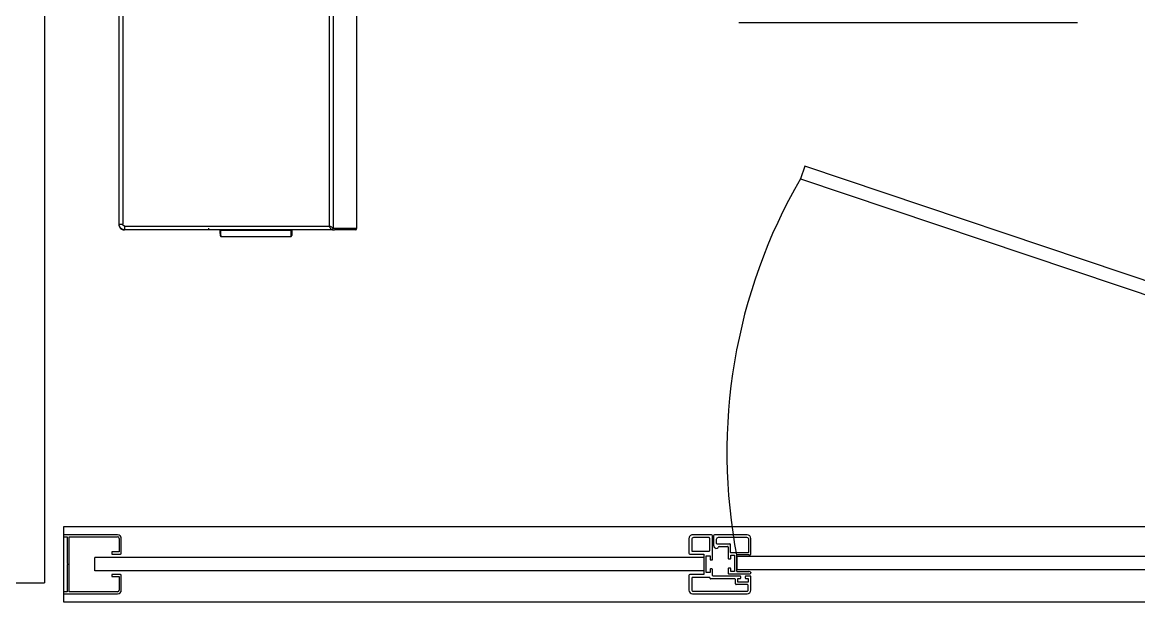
# Model space of a CAD drawing. Header units: millimetres. Extents: x -33000 to 294000, y 0 to 42408.
# Drawn here: x 57304 to 57902, y 14745 to 15055 of the extents above; entities that cross this region are included whole.
import ezdxf

# ---------------------------------------------------------------- set-up
doc = ezdxf.new("R2010")
doc.units = ezdxf.units.MM
doc.header["$LTSCALE"] = 50
doc.layers.add('arch', color=8, linetype='Continuous')

msp = doc.modelspace()

# ---------------------------------------------------------------- linework, layer by layer
at = {"layer": 'arch'}
for p, q in [((57316.21, 15654.6), (57316.21, 14754.6)), ((57483.35, 14944.4), (57483.35, 15115.61)), ((57687.84, 15054.63), (57869.13, 15054.63)), ((57723.2, 14977.63), (57720.76, 14970.92)), ((58344.8, 14768.54), (57723.2, 14977.63)), ((57720.76, 14970.92), (58342.36, 14761.83)), ((57386.57, 14943.6), (57386.39, 14943.6)), ((57447.91, 14943.29), (57410.43, 14943.29)), ((57410.53, 14940.1), (57448.16, 14940.1)), ((57470.35, 14943.6), (57469.84, 14943.6)), ((57470.35, 14944.4), (57483.35, 14944.4)), ((57470.35, 14943.6), (57470.35, 14943.95)), ((57470.35, 14943.6), (57471.41, 14943.6)), ((57482.55, 14943.6), (57471.41, 14943.6)), ((57355.24, 14780.4), (57326.24, 14780.4)), ((57326.24, 14780.4), (57326.24, 14779.3)), ((57326.24, 14779.3), (57328.24, 14779.3)), ((57328.24, 14779.3), (57328.24, 14765.1)), ((57329.34, 14749.91), (57329.34, 14779.3)), ((57329.34, 14779.3), (57355.24, 14779.3)), ((57356.14, 14778.4), (57356.14, 14771.2)), ((57357.24, 14770.6), (57357.24, 14778.4)), ((57661.08, 14778.41), (57661.08, 14770.6)), ((57662.58, 14777.91), (57662.58, 14771.9)), ((57673.2, 14780.41), (57663.08, 14780.41)), ((57671.7, 14778.91), (57663.58, 14778.91)), ((57672.2, 14771.9), (57672.2, 14778.41)), ((57673.7, 14767.29), (57673.7, 14779.91)), ((57674.2, 14779.91), (57674.2, 14774.77)), ((57692.24, 14780.41), (57674.7, 14780.41)), ((57675.7, 14777.91), (57675.7, 14775.91)), ((57692.14, 14778.91), (57676.7, 14778.91)), ((57693.14, 14771.17), (57693.14, 14777.91)), ((57694.24, 14770.22), (57694.24, 14778.41)), ((57676, 14775.61), (57682.91, 14775.61)), ((57677.34, 14774.15), (57681.81, 14774.15)), ((57682.11, 14773.85), (57682.11, 14767.74)), ((57683.21, 14775.31), (57683.21, 14771.18)), ((57669.08, 14768.17), (57343, 14768.17)), ((57343, 14761.04), (57343, 14768.17)), ((57356.14, 14771.2), (57352.24, 14771.2)), ((57352.24, 14771.2), (57352.24, 14770.1)), ((57352.24, 14770.1), (57356.74, 14770.1)), ((57661.58, 14770.1), (57669.08, 14770.1)), ((57662.88, 14771.6), (57671.9, 14771.6)), ((57669.08, 14770.1), (57669.08, 14759.1)), ((57669.08, 14768.17), (57669.08, 14761.04)), ((57670.38, 14760.28), (57670.38, 14769.16)), ((57670.38, 14769.16), (57672.39, 14769.16)), ((57672.39, 14769.16), (57672.39, 14767.29)), ((57672.69, 14766.99), (57673.4, 14766.99)), ((57682.41, 14767.44), (57683.15, 14767.44)), ((57683.45, 14767.74), (57683.45, 14769.57)), ((57683.45, 14769.57), (57685.44, 14769.57)), ((57683.51, 14770.88), (57692.85, 14770.88)), ((57685.44, 14769.57), (57685.44, 14760.8)), ((57686.74, 14760.79), (57686.74, 14769.58)), ((57693.21, 14769.58), (57686.74, 14769.58)), ((58343.58, 14768.75), (57686.74, 14768.75)), ((57686.74, 14768.75), (57686.74, 14761.61)), ((57693.21, 14769.58), (57693.86, 14769.73)), ((57328.24, 14765.1), (57328.74, 14764.6)), ((57328.74, 14764.6), (57328.24, 14764.1)), ((57328.24, 14764.1), (57328.24, 14749.91)), ((57669.08, 14761.04), (57343, 14761.04)), ((57672.38, 14760.28), (57670.38, 14760.28)), ((57672.38, 14761.85), (57672.38, 14760.28)), ((57673.42, 14762.15), (57672.68, 14762.15)), ((57673.72, 14758.57), (57673.72, 14761.85)), ((57682.1, 14762.29), (57682.1, 14762.29)), ((57682.1, 14762.29), (57682.1, 14759.79)), ((57683.14, 14762.59), (57682.42, 14762.59)), ((57683.44, 14760.8), (57683.44, 14762.29)), ((57685.44, 14760.8), (57683.44, 14760.8)), ((58343.58, 14761.61), (57686.74, 14761.61)), ((57686.74, 14760.79), (57693.21, 14760.79)), ((57693.87, 14760.63), (57693.21, 14760.79)), ((57694.24, 14760.18), (57694.24, 14759.99)), ((56666.24, 14754.6), (57316.21, 14754.6)), ((57352.24, 14759.11), (57352.24, 14758.01)), ((57356.74, 14759.11), (57352.24, 14759.11)), ((57352.24, 14758.01), (57356.14, 14758.01)), ((57356.14, 14758.01), (57356.14, 14750.81)), ((57357.24, 14750.81), (57357.24, 14758.61)), ((57661.08, 14758.6), (57661.08, 14750.81)), ((57669.08, 14759.1), (57661.58, 14759.1)), ((57662.58, 14757.1), (57662.58, 14750.81)), ((57672.08, 14757.6), (57663.08, 14757.6)), ((57672.38, 14757.07), (57672.38, 14757.3)), ((57685.74, 14756.77), (57672.68, 14756.77)), ((57688.54, 14758.27), (57674.02, 14758.27)), ((57682.4, 14759.49), (57693.74, 14759.49)), ((57686.04, 14754.07), (57686.04, 14756.47)), ((57687.34, 14755.07), (57687.34, 14756.97)), ((57687.34, 14756.97), (57688.54, 14756.97)), ((57692.74, 14755.07), (57687.34, 14755.07)), ((57688.84, 14757.27), (57688.84, 14757.97)), ((57691.24, 14757.97), (57691.24, 14757.27)), ((57693.94, 14758.27), (57691.54, 14758.27)), ((57691.54, 14756.97), (57692.74, 14756.97)), ((57692.74, 14756.97), (57692.74, 14755.07)), ((57694.24, 14750.81), (57694.24, 14757.97)), ((57328.24, 14749.91), (57326.24, 14749.91)), ((57326.24, 14749.91), (57326.24, 14748.81)), ((57326.24, 14748.81), (57355.24, 14748.81)), ((57355.24, 14749.91), (57329.34, 14749.91)), ((57663.08, 14750.31), (57692.44, 14750.31)), ((57663.08, 14748.81), (57692.24, 14748.81)), ((57692.44, 14753.77), (57686.34, 14753.77)), ((57692.74, 14750.61), (57692.74, 14753.47))]:
    msp.add_line(p, q, dxfattribs=at)
at = {"layer": 'arch', "ltscale": 5}
for p, q in [((58376.24, 14784.6), (57326.24, 14784.6)), ((57326.24, 14784.6), (57326.24, 14744.6)), ((57326.24, 14744.6), (58376.24, 14744.6))]:
    msp.add_line(p, q, dxfattribs=at)
at = {"layer": 'arch'}
for centre, radius, start, end in [((57973.8, 14824.39), 292.4, 149.92546, 190.97027), ((57482.55, 14944.4), 0.8, 270, 0), ((57355.24, 14778.4), 2, 0, 90), ((57355.24, 14778.4), 0.9, 0, 90), ((57663.08, 14778.41), 2, 90, 180.00002), ((57663.58, 14777.91), 1, 90.00001, 179.99996), ((57671.7, 14778.41), 0.5, 0, 90.00001), ((57673.2, 14779.91), 0.5, 0, 90), ((57674.7, 14779.91), 0.5, 90, 180), ((57676.7, 14777.91), 1, 90, 180), ((57692.14, 14777.91), 1, 0, 90), ((57692.24, 14778.41), 2, 0, 90), ((57662.88, 14771.9), 0.3, 179.99997, 269.99999), ((57671.9, 14771.9), 0.3, 269.99999, 0), ((57676.12, 14774.99), 1.93, 186.68408, 253.27791), ((57675.85, 14774.05), 0.951, 252.61128, 326.93591), ((57676, 14775.91), 0.3, 180, 270), ((57678.07, 14772.64), 1.68, 115.6528, 147.8822), ((57681.81, 14773.85), 0.3, 359.9918, 89.9942), ((57682.91, 14775.31), 0.3, 359.99857, 90), ((57356.74, 14770.6), 0.5, 270, 0), ((57661.58, 14770.6), 0.5, 180.00002, 270), ((57672.69, 14767.29), 0.3, 180, 270.02105), ((57673.4, 14767.29), 0.3, 270.02105, 0), ((57682.41, 14767.74), 0.3, 180.14143, 270.14143), ((57683.15, 14767.74), 0.3, 269.85857, 359.85857), ((57683.51, 14771.18), 0.3, 179.99857, 270), ((57692.84, 14771.17), 0.3, 271.72183, 0), ((57693.74, 14770.22), 0.5, 283.73593, 0), ((57672.68, 14761.85), 0.3, 89.92256, 180), ((57673.42, 14761.85), 0.3, 0, 89.92256), ((57682.41, 14762.29), 0.306, 88.22299, 178.82976), ((57683.14, 14762.29), 0.3, 359.8586, 90.05264), ((57693.74, 14759.99), 0.5, 269.99991, 359.99994), ((57693.74, 14760.15), 0.5, 3.77696, 75.43628), ((57356.74, 14758.61), 0.5, 0, 90), ((57661.58, 14758.6), 0.5, 90, 180), ((57663.08, 14757.1), 0.5, 90.00018, 180), ((57672.08, 14757.3), 0.3, 359.99736, 90.00018), ((57672.68, 14757.07), 0.3, 179.99736, 270), ((57674.02, 14758.57), 0.3, 180, 270), ((57682.4, 14759.79), 0.3, 179.96353, 269.99991), ((57685.74, 14756.47), 0.3, 0, 90), ((57686.34, 14754.07), 0.3, 180, 270), ((57688.54, 14757.97), 0.3, 0, 90), ((57688.54, 14757.27), 0.3, 270, 0), ((57691.54, 14757.97), 0.3, 90, 180), ((57691.54, 14757.27), 0.3, 180, 270), ((57693.94, 14757.97), 0.3, 0, 90), ((57355.24, 14750.81), 0.9, 270, 0), ((57355.24, 14750.81), 2, 270, 0), ((57663.08, 14750.81), 2, 180, 270), ((57663.08, 14750.81), 0.5, 180, 270), ((57692.24, 14750.81), 2, 270, 0), ((57692.44, 14753.47), 0.3, 0, 90), ((57692.44, 14750.61), 0.3, 270, 0)]:
    msp.add_arc(centre, radius, start, end, dxfattribs=at)
for centre, major_axis, ratio, start_param, end_param in [((57410.44, 14943.66, 0), (0, 0.5), 0.021008, 1.688117, 2.426937), ((57447.91, 14943.66, 0), (0, -0.5), 0.021008, 4.829725, 5.568523), ((57448.83, 14953.08, 0), (-0.33, -12.49), 0.021001, 5.568856, 6.998613)]:
    msp.add_ellipse(centre, major_axis=major_axis, ratio=ratio, start_param=start_param, end_param=end_param, dxfattribs=at)
for points in [[(57356.1, 14946.6, 0), (57356.1, 15189.95, 0)], [(57358.1, 15189.95, 0), (57358.1, 14946.6, 0)], [(57468.6, 14945.6, 0), (57468.6, 15185.11, 0)], [(57470.6, 15185.11, 0), (57470.6, 14944.6, 0)], [(57359.1, 14945.6, 0), (57386.65, 14945.6, 0)], [(57386.65, 14945.6, 0), (57404.15, 14945.6, 0)], [(57404.15, 14945.6, 0), (57468.6, 14945.6, 0)], [(57386.15, 14943.6, 0), (57359.1, 14943.6, 0)], [(57469.6, 14943.6, 0), (57386.15, 14943.6, 0)]]:
    msp.add_open_spline(points, degree=1, dxfattribs=at)
for points, knots in [([(57355.88, 14946.6, 0), (57355.88, 14946.6, 0), (57355.88, 14946.58, 0), (57355.88, 14946.55, 0), (57355.88, 14946.53, 0), (57355.88, 14946.5, 0), (57355.88, 14946.47, 0), (57355.88, 14946.45, 0), (57355.88, 14946.42, 0), (57355.89, 14946.39, 0), (57355.89, 14946.37, 0), (57355.89, 14946.34, 0), (57355.89, 14946.32, 0), (57355.9, 14946.29, 0), (57355.9, 14946.26, 0), (57355.9, 14946.24, 0), (57355.91, 14946.21, 0), (57355.91, 14946.18, 0), (57355.91, 14946.16, 0), (57355.92, 14946.13, 0), (57355.92, 14946.1, 0), (57355.93, 14946.08, 0), (57355.93, 14946.05, 0), (57355.94, 14946.02, 0), (57355.94, 14946, 0), (57355.95, 14945.97, 0), (57355.95, 14945.94, 0), (57355.96, 14945.92, 0), (57355.96, 14945.89, 0), (57355.97, 14945.87, 0), (57355.98, 14945.84, 0), (57355.99, 14945.81, 0), (57355.99, 14945.79, 0), (57356, 14945.76, 0), (57356.01, 14945.73, 0), (57356.02, 14945.71, 0), (57356.02, 14945.68, 0), (57356.03, 14945.66, 0), (57356.04, 14945.63, 0), (57356.05, 14945.6, 0), (57356.06, 14945.58, 0), (57356.07, 14945.55, 0), (57356.08, 14945.53, 0), (57356.09, 14945.5, 0), (57356.1, 14945.47, 0), (57356.11, 14945.45, 0), (57356.12, 14945.42, 0), (57356.13, 14945.4, 0), (57356.14, 14945.37, 0), (57356.16, 14945.35, 0), (57356.17, 14945.32, 0), (57356.18, 14945.3, 0), (57356.19, 14945.27, 0), (57356.2, 14945.25, 0), (57356.22, 14945.22, 0), (57356.23, 14945.2, 0), (57356.24, 14945.17, 0), (57356.26, 14945.15, 0), (57356.27, 14945.12, 0), (57356.29, 14945.1, 0), (57356.3, 14945.07, 0), (57356.31, 14945.05, 0), (57356.33, 14945.02, 0), (57356.34, 14945, 0), (57356.36, 14944.98, 0), (57356.37, 14944.95, 0), (57356.39, 14944.93, 0), (57356.41, 14944.91, 0), (57356.42, 14944.88, 0), (57356.44, 14944.86, 0), (57356.46, 14944.84, 0), (57356.47, 14944.81, 0), (57356.49, 14944.79, 0), (57356.51, 14944.77, 0), (57356.53, 14944.74, 0), (57356.54, 14944.72, 0), (57356.56, 14944.7, 0), (57356.58, 14944.68, 0), (57356.6, 14944.65, 0), (57356.62, 14944.63, 0), (57356.64, 14944.61, 0), (57356.66, 14944.59, 0), (57356.68, 14944.57, 0), (57356.7, 14944.55, 0), (57356.72, 14944.53, 0), (57356.74, 14944.5, 0), (57356.76, 14944.48, 0), (57356.78, 14944.46, 0), (57356.8, 14944.44, 0), (57356.82, 14944.42, 0), (57356.84, 14944.4, 0), (57356.86, 14944.38, 0), (57356.88, 14944.36, 0), (57356.91, 14944.34, 0), (57356.93, 14944.32, 0), (57356.96, 14944.3, 0), (57356.98, 14944.28, 0), (57357.01, 14944.26, 0), (57357.03, 14944.24, 0), (57357.06, 14944.22, 0), (57357.08, 14944.2, 0), (57357.11, 14944.18, 0), (57357.14, 14944.16, 0), (57357.17, 14944.14, 0), (57357.2, 14944.12, 0), (57357.23, 14944.1, 0), (57357.26, 14944.08, 0), (57357.29, 14944.06, 0), (57357.32, 14944.04, 0), (57357.35, 14944.02, 0), (57357.39, 14944, 0), (57357.42, 14943.98, 0), (57357.45, 14943.96, 0), (57357.49, 14943.95, 0), (57357.53, 14943.93, 0), (57357.56, 14943.91, 0), (57357.6, 14943.89, 0), (57357.64, 14943.87, 0), (57357.67, 14943.86, 0), (57357.71, 14943.84, 0), (57357.75, 14943.82, 0), (57357.79, 14943.81, 0), (57357.83, 14943.79, 0), (57357.87, 14943.78, 0), (57357.92, 14943.76, 0), (57357.96, 14943.75, 0), (57358, 14943.74, 0), (57358.05, 14943.72, 0), (57358.09, 14943.71, 0), (57358.14, 14943.7, 0), (57358.18, 14943.69, 0), (57358.23, 14943.68, 0), (57358.27, 14943.67, 0), (57358.32, 14943.66, 0), (57358.37, 14943.65, 0), (57358.42, 14943.64, 0), (57358.47, 14943.63, 0), (57358.52, 14943.63, 0), (57358.57, 14943.62, 0), (57358.62, 14943.62, 0), (57358.67, 14943.61, 0), (57358.72, 14943.61, 0), (57358.77, 14943.61, 0), (57358.83, 14943.6, 0), (57358.86, 14943.6, 0), (57358.88, 14943.6, 0)], [0, 0, 0, 0, 0.005553, 0.011114, 0.016682, 0.022259, 0.027843, 0.033435, 0.039035, 0.044643, 0.050258, 0.055881, 0.061512, 0.067151, 0.072798, 0.078452, 0.084115, 0.089785, 0.095463, 0.101149, 0.106842, 0.112544, 0.118253, 0.12397, 0.129695, 0.135427, 0.141168, 0.146916, 0.152672, 0.158436, 0.164207, 0.169987, 0.175774, 0.181569, 0.187372, 0.193183, 0.199002, 0.204828, 0.210662, 0.216504, 0.222354, 0.228212, 0.234077, 0.23995, 0.245831, 0.25172, 0.257617, 0.263522, 0.269434, 0.275354, 0.281282, 0.287218, 0.293162, 0.299113, 0.305072, 0.311039, 0.317014, 0.322997, 0.328987, 0.334986, 0.340992, 0.347006, 0.353028, 0.359057, 0.365095, 0.37114, 0.377193, 0.383254, 0.389323, 0.395399, 0.401484, 0.407576, 0.413676, 0.419783, 0.425899, 0.432023, 0.438154, 0.444293, 0.45044, 0.456595, 0.462757, 0.468927, 0.475106, 0.481292, 0.487485, 0.493687, 0.499897, 0.505836, 0.511869, 0.517997, 0.524219, 0.530534, 0.536944, 0.543449, 0.550047, 0.556739, 0.563526, 0.570407, 0.577382, 0.584451, 0.591614, 0.598871, 0.606222, 0.613668, 0.621208, 0.628842, 0.63657, 0.644392, 0.652308, 0.660319, 0.668423, 0.676622, 0.684915, 0.693302, 0.701783, 0.710359, 0.719028, 0.727792, 0.73665, 0.745602, 0.754648, 0.763788, 0.773023, 0.782351, 0.791774, 0.801291, 0.810902, 0.820607, 0.830407, 0.8403, 0.850288, 0.86037, 0.870545, 0.880816, 0.89118, 0.901638, 0.912191, 0.922837, 0.933578, 0.944413, 0.955342, 0.966365, 0.977483, 0.988694, 1, 1, 1, 1]), ([(57355.88, 14946.6, 0), (57355.88, 14946.6, 0), (57355.88, 14946.6, 0), (57355.9, 14946.6, 0), (57355.91, 14946.6, 0), (57355.95, 14946.6, 0), (57355.97, 14946.6, 0), (57356.03, 14946.6, 0), (57356.06, 14946.6, 0), (57356.1, 14946.6, 0)], [0, 0, 0, 0, 0.251849, 0.251849, 0.503699, 0.503699, 0.755548, 0.755548, 1, 1, 1, 1]), ([(57359.1, 14943.6, 0), (57358.9, 14943.6, 0), (57358.71, 14943.62, 0), (57358.32, 14943.7, 0), (57358.13, 14943.76, 0), (57357.77, 14943.91, 0), (57357.6, 14944, 0), (57357.27, 14944.22, 0), (57357.12, 14944.34, 0), (57356.84, 14944.62, 0), (57356.71, 14944.77, 0), (57356.5, 14945.1, 0), (57356.4, 14945.28, 0), (57356.25, 14945.64, 0), (57356.2, 14945.83, 0), (57356.12, 14946.21, 0), (57356.1, 14946.41, 0), (57356.1, 14946.6, 0)], [0, 0, 0, 0, 0.125, 0.125, 0.25, 0.25, 0.375, 0.375, 0.5, 0.5, 0.625, 0.625, 0.75, 0.75, 0.875, 0.875, 1, 1, 1, 1]), ([(57356.1, 14946.6, 0), (57356.1, 14946.6, 0), (57356.1, 14946.6, 0), (57356.1, 14946.6, 0), (57356.14, 14946.6, 0), (57356.31, 14946.6, 0), (57356.68, 14946.6, 0), (57357.18, 14946.6, 0), (57357.68, 14946.6, 0), (57357.93, 14946.6, 0), (57358.1, 14946.6, 0)], [0, 0, 0, 0, 0.000393, 0.017217, 0.089223, 0.16123, 0.449255, 0.73728, 0.881292, 1, 1, 1, 1]), ([(57359.1, 14943.6, 0), (57359.1, 14943.6, 0), (57359.1, 14943.61, 0), (57359.1, 14943.65, 0), (57359.1, 14943.81, 0), (57359.1, 14944.18, 0), (57359.1, 14944.69, 0), (57359.1, 14945.19, 0), (57359.1, 14945.44, 0), (57359.1, 14945.6, 0)], [0, 0, 0, 0, 0.016831, 0.088865, 0.160899, 0.449036, 0.737173, 0.881241, 1, 1, 1, 1]), ([(57470.6, 14944.6, 0), (57470.6, 14944.6, 0), (57470.57, 14944.62, 0), (57470.47, 14944.66, 0), (57470.29, 14944.75, 0), (57469.89, 14944.97, 0), (57469.4, 14945.23, 0), (57469.02, 14945.42, 0), (57468.78, 14945.53, 0), (57468.66, 14945.58, 0), (57468.6, 14945.6, 0)], [0, 0, 0, 0, 0.125, 0.125, 0.25, 0.5, 0.75, 0.875, 0.9375, 1, 1, 1, 1]), ([(57468.6, 14945.6, 0), (57468.62, 14945.54, 0), (57468.68, 14945.42, 0), (57468.78, 14945.18, 0), (57468.98, 14944.8, 0), (57469.24, 14944.32, 0), (57469.41, 14943.99, 0), (57469.51, 14943.79, 0), (57469.54, 14943.73, 0), (57469.59, 14943.64, 0), (57469.6, 14943.6, 0), (57469.6, 14943.6, 0)], [0, 0, 0, 0, 0.0625, 0.125, 0.25, 0.5, 0.75, 0.75, 0.875, 0.875, 1, 1, 1, 1]), ([(57386.57, 14943.66, 0), (57386.57, 14943.66, 0), (57386.57, 14943.65, 0), (57386.57, 14943.64, 0), (57386.57, 14943.63, 0), (57386.57, 14943.62, 0), (57386.57, 14943.61, 0), (57386.57, 14943.61, 0), (57386.57, 14943.6, 0), (57386.57, 14943.6, 0), (57386.57, 14943.6, 0)], [0, 0, 0, 0, 0.023682, 0.232322, 0.418331, 0.581217, 0.720771, 0.836986, 0.929995, 1, 1, 1, 1]), ([(57404.13, 14943.66, 0), (57404.13, 14943.66, 0), (57404.13, 14943.68, 0), (57404.13, 14943.71, 0), (57404.13, 14943.75, 0), (57404.13, 14943.8, 0), (57404.13, 14943.84, 0), (57404.13, 14943.9, 0), (57404.13, 14943.96, 0), (57404.13, 14944.02, 0), (57404.13, 14944.08, 0), (57404.14, 14944.13, 0), (57404.14, 14944.19, 0), (57404.14, 14944.23, 0), (57404.14, 14944.28, 0), (57404.14, 14944.32, 0), (57404.14, 14944.35, 0), (57404.14, 14944.38, 0), (57404.14, 14944.4, 0), (57404.14, 14944.4, 0)], [0, 0, 0, 0, 0.002375, 0.110118, 0.200521, 0.276094, 0.334788, 0.418054, 0.497545, 0.572627, 0.642789, 0.707653, 0.766938, 0.820466, 0.868142, 0.909922, 0.945803, 0.975814, 1, 1, 1, 1]), ([(57404.13, 14943.6, 0), (57404.13, 14943.6, 0), (57404.13, 14943.6, 0), (57404.13, 14943.61, 0), (57404.13, 14943.61, 0), (57404.13, 14943.61, 0), (57404.13, 14943.61, 0), (57404.13, 14943.61, 0), (57404.13, 14943.61, 0), (57404.13, 14943.62, 0), (57404.13, 14943.62, 0), (57404.13, 14943.62, 0), (57404.13, 14943.63, 0), (57404.13, 14943.63, 0), (57404.13, 14943.64, 0), (57404.13, 14943.64, 0), (57404.13, 14943.65, 0), (57404.13, 14943.66, 0), (57404.13, 14943.66, 0), (57404.13, 14943.66, 0)], [0, 0, 0, 0, 0.045922, 0.093688, 0.143271, 0.194641, 0.247764, 0.302603, 0.359117, 0.41727, 0.477028, 0.53835, 0.601197, 0.665521, 0.731271, 0.798391, 0.866818, 0.936456, 1, 1, 1, 1]), ([(57409.94, 14943.64, 0), (57409.95, 14943.37, 0), (57409.99, 14942.65, 0), (57410.04, 14941.79, 0), (57410.08, 14941.37, 0), (57410.09, 14941.23, 0)], [0, 0, 0, 0, 0.244547, 0.712198, 1, 1, 1, 1]), ([(57410.09, 14941.23, 0), (57410.1, 14941.12, 0), (57410.14, 14940.73, 0), (57410.13, 14940.65, 0), (57410.24, 14940.36, 0), (57410.35, 14940.22, 0), (57410.51, 14940.13, 0), (57410.66, 14940.09, 0), (57410.73, 14940.11, 0), (57410.74, 14940.11, 0)], [0, 0, 0, 0, 0.208266, 0.756817, 0.835761, 0.889439, 0.941371, 0.995461, 1, 1, 1, 1]), ([(57410.69, 14940.1, 0), (57410.69, 14940.1, 0), (57410.69, 14940.1, 0), (57410.69, 14940.11, 0), (57410.69, 14940.11, 0), (57410.68, 14940.11, 0), (57410.68, 14940.11, 0), (57410.68, 14940.11, 0), (57410.68, 14940.11, 0), (57410.68, 14940.11, 0), (57410.68, 14940.11, 0), (57410.68, 14940.12, 0), (57410.68, 14940.12, 0), (57410.68, 14940.12, 0), (57410.67, 14940.12, 0), (57410.67, 14940.13, 0), (57410.67, 14940.13, 0), (57410.67, 14940.13, 0), (57410.67, 14940.14, 0), (57410.67, 14940.14, 0), (57410.67, 14940.15, 0), (57410.67, 14940.15, 0), (57410.66, 14940.16, 0), (57410.66, 14940.16, 0), (57410.66, 14940.17, 0), (57410.66, 14940.17, 0), (57410.66, 14940.18, 0), (57410.66, 14940.18, 0), (57410.66, 14940.19, 0), (57410.65, 14940.2, 0), (57410.65, 14940.2, 0), (57410.65, 14940.21, 0), (57410.65, 14940.22, 0), (57410.65, 14940.23, 0), (57410.65, 14940.23, 0), (57410.65, 14940.24, 0), (57410.65, 14940.25, 0), (57410.64, 14940.26, 0), (57410.64, 14940.27, 0), (57410.64, 14940.28, 0), (57410.64, 14940.29, 0), (57410.64, 14940.3, 0), (57410.64, 14940.31, 0), (57410.64, 14940.32, 0), (57410.63, 14940.33, 0), (57410.63, 14940.34, 0), (57410.63, 14940.35, 0), (57410.63, 14940.36, 0), (57410.63, 14940.37, 0), (57410.63, 14940.38, 0), (57410.63, 14940.39, 0), (57410.62, 14940.4, 0), (57410.62, 14940.42, 0), (57410.62, 14940.43, 0), (57410.62, 14940.44, 0), (57410.62, 14940.45, 0), (57410.62, 14940.47, 0), (57410.61, 14940.48, 0), (57410.61, 14940.5, 0), (57410.61, 14940.51, 0), (57410.61, 14940.52, 0), (57410.61, 14940.54, 0), (57410.61, 14940.55, 0), (57410.61, 14940.57, 0), (57410.6, 14940.58, 0), (57410.6, 14940.6, 0), (57410.6, 14940.61, 0), (57410.6, 14940.63, 0), (57410.6, 14940.65, 0), (57410.6, 14940.66, 0), (57410.59, 14940.68, 0), (57410.59, 14940.7, 0), (57410.59, 14940.71, 0), (57410.59, 14940.73, 0), (57410.59, 14940.75, 0), (57410.59, 14940.77, 0), (57410.59, 14940.79, 0), (57410.58, 14940.8, 0), (57410.58, 14940.82, 0), (57410.58, 14940.84, 0), (57410.58, 14940.86, 0), (57410.58, 14940.88, 0), (57410.58, 14940.9, 0), (57410.57, 14940.92, 0), (57410.57, 14940.94, 0), (57410.57, 14940.96, 0), (57410.57, 14940.98, 0), (57410.57, 14941, 0), (57410.57, 14941.02, 0), (57410.56, 14941.05, 0), (57410.56, 14941.07, 0), (57410.56, 14941.09, 0), (57410.56, 14941.11, 0), (57410.56, 14941.13, 0), (57410.56, 14941.16, 0), (57410.55, 14941.18, 0), (57410.55, 14941.2, 0), (57410.55, 14941.23, 0), (57410.55, 14941.25, 0), (57410.55, 14941.27, 0), (57410.55, 14941.3, 0), (57410.54, 14941.32, 0), (57410.54, 14941.35, 0), (57410.54, 14941.37, 0), (57410.54, 14941.4, 0), (57410.54, 14941.42, 0), (57410.53, 14941.45, 0), (57410.53, 14941.48, 0), (57410.53, 14941.5, 0), (57410.53, 14941.53, 0), (57410.53, 14941.55, 0), (57410.53, 14941.58, 0), (57410.52, 14941.61, 0), (57410.52, 14941.64, 0), (57410.52, 14941.66, 0), (57410.52, 14941.69, 0), (57410.52, 14941.72, 0), (57410.52, 14941.75, 0), (57410.51, 14941.78, 0), (57410.51, 14941.81, 0), (57410.51, 14941.84, 0), (57410.51, 14941.87, 0), (57410.51, 14941.9, 0), (57410.5, 14941.93, 0), (57410.5, 14941.96, 0), (57410.5, 14941.99, 0), (57410.5, 14942.02, 0), (57410.5, 14942.05, 0), (57410.5, 14942.08, 0), (57410.49, 14942.11, 0), (57410.49, 14942.14, 0), (57410.49, 14942.17, 0), (57410.49, 14942.21, 0), (57410.49, 14942.24, 0), (57410.48, 14942.27, 0), (57410.48, 14942.31, 0), (57410.48, 14942.34, 0), (57410.48, 14942.37, 0), (57410.48, 14942.41, 0), (57410.47, 14942.44, 0), (57410.47, 14942.47, 0), (57410.47, 14942.51, 0), (57410.47, 14942.54, 0), (57410.47, 14942.58, 0), (57410.47, 14942.61, 0), (57410.46, 14942.65, 0), (57410.46, 14942.68, 0), (57410.46, 14942.72, 0), (57410.46, 14942.76, 0), (57410.46, 14942.79, 0), (57410.45, 14942.83, 0), (57410.45, 14942.87, 0), (57410.45, 14942.9, 0), (57410.45, 14942.94, 0), (57410.45, 14942.98, 0), (57410.44, 14943.01, 0), (57410.44, 14943.05, 0), (57410.44, 14943.09, 0), (57410.44, 14943.13, 0), (57410.44, 14943.17, 0), (57410.43, 14943.21, 0), (57410.43, 14943.25, 0), (57410.43, 14943.27, 0), (57410.43, 14943.29, 0)], [0, 0, 0, 0, 0.005936, 0.011876, 0.017819, 0.023765, 0.029715, 0.035669, 0.041626, 0.047586, 0.053549, 0.059517, 0.065487, 0.071461, 0.077439, 0.083419, 0.089404, 0.095392, 0.101383, 0.107377, 0.113375, 0.119377, 0.125382, 0.13139, 0.137402, 0.143417, 0.149436, 0.155458, 0.161484, 0.167513, 0.173545, 0.179581, 0.18562, 0.191663, 0.197709, 0.203759, 0.209812, 0.215868, 0.221928, 0.227992, 0.234058, 0.240129, 0.246202, 0.25228, 0.25836, 0.264444, 0.270532, 0.276622, 0.282717, 0.288814, 0.294916, 0.30102, 0.307128, 0.31324, 0.319355, 0.325473, 0.331595, 0.33772, 0.343849, 0.349981, 0.356116, 0.362255, 0.368398, 0.374544, 0.380693, 0.386846, 0.393002, 0.399162, 0.405325, 0.411491, 0.417661, 0.423834, 0.430011, 0.436191, 0.442375, 0.448562, 0.454753, 0.460947, 0.467144, 0.473345, 0.479549, 0.485757, 0.491968, 0.498183, 0.504401, 0.510622, 0.516847, 0.523076, 0.529308, 0.535543, 0.541781, 0.548024, 0.554269, 0.560518, 0.566771, 0.573026, 0.579286, 0.585548, 0.591815, 0.598084, 0.604357, 0.610634, 0.616914, 0.623197, 0.629484, 0.635774, 0.642068, 0.648365, 0.654665, 0.660969, 0.667277, 0.673588, 0.679902, 0.68622, 0.692541, 0.698866, 0.705194, 0.711525, 0.71786, 0.724198, 0.73054, 0.736885, 0.743234, 0.749586, 0.755942, 0.762301, 0.768663, 0.775029, 0.781398, 0.787771, 0.794147, 0.800527, 0.80691, 0.813296, 0.819686, 0.82608, 0.832477, 0.838877, 0.84528, 0.851688, 0.858098, 0.864512, 0.87093, 0.87735, 0.883775, 0.890202, 0.896634, 0.903068, 0.909506, 0.915948, 0.922393, 0.928841, 0.935293, 0.941748, 0.948207, 0.954669, 0.961134, 0.967603, 0.974076, 0.980552, 0.987031, 0.993514, 1, 1, 1, 1]), ([(57447.91, 14943.29, 0), (57447.91, 14943.27, 0), (57447.91, 14943.25, 0), (57447.91, 14943.21, 0), (57447.91, 14943.17, 0), (57447.91, 14943.14, 0), (57447.91, 14943.1, 0), (57447.91, 14943.06, 0), (57447.91, 14943.03, 0), (57447.91, 14942.99, 0), (57447.91, 14942.95, 0), (57447.91, 14942.92, 0), (57447.91, 14942.88, 0), (57447.91, 14942.85, 0), (57447.91, 14942.81, 0), (57447.91, 14942.78, 0), (57447.91, 14942.75, 0), (57447.91, 14942.71, 0), (57447.91, 14942.68, 0), (57447.91, 14942.64, 0), (57447.91, 14942.61, 0), (57447.91, 14942.58, 0), (57447.91, 14942.55, 0), (57447.91, 14942.51, 0), (57447.91, 14942.48, 0), (57447.91, 14942.45, 0), (57447.91, 14942.42, 0), (57447.91, 14942.39, 0), (57447.91, 14942.36, 0), (57447.91, 14942.33, 0), (57447.91, 14942.3, 0), (57447.91, 14942.26, 0), (57447.91, 14942.23, 0), (57447.91, 14942.21, 0), (57447.91, 14942.18, 0), (57447.91, 14942.15, 0), (57447.91, 14942.12, 0), (57447.91, 14942.09, 0), (57447.91, 14942.06, 0), (57447.91, 14942.03, 0), (57447.91, 14942, 0), (57447.91, 14941.98, 0), (57447.91, 14941.95, 0), (57447.91, 14941.92, 0), (57447.91, 14941.89, 0), (57447.91, 14941.87, 0), (57447.91, 14941.84, 0), (57447.91, 14941.82, 0), (57447.91, 14941.79, 0), (57447.91, 14941.76, 0), (57447.91, 14941.74, 0), (57447.91, 14941.71, 0), (57447.91, 14941.69, 0), (57447.91, 14941.66, 0), (57447.91, 14941.64, 0), (57447.92, 14941.61, 0), (57447.92, 14941.59, 0), (57447.92, 14941.57, 0), (57447.92, 14941.54, 0), (57447.92, 14941.52, 0), (57447.92, 14941.5, 0), (57447.92, 14941.47, 0), (57447.92, 14941.45, 0), (57447.92, 14941.43, 0), (57447.92, 14941.41, 0), (57447.92, 14941.38, 0), (57447.92, 14941.36, 0), (57447.92, 14941.34, 0), (57447.92, 14941.32, 0), (57447.92, 14941.3, 0), (57447.92, 14941.28, 0), (57447.92, 14941.26, 0), (57447.92, 14941.24, 0), (57447.92, 14941.22, 0), (57447.92, 14941.2, 0), (57447.92, 14941.18, 0), (57447.92, 14941.16, 0), (57447.92, 14941.14, 0), (57447.92, 14941.12, 0), (57447.93, 14941.1, 0), (57447.93, 14941.08, 0), (57447.93, 14941.06, 0), (57447.93, 14941.04, 0), (57447.93, 14941.03, 0), (57447.93, 14941.01, 0), (57447.93, 14940.99, 0), (57447.93, 14940.97, 0), (57447.93, 14940.96, 0), (57447.93, 14940.94, 0), (57447.93, 14940.92, 0), (57447.93, 14940.91, 0), (57447.93, 14940.89, 0), (57447.93, 14940.87, 0), (57447.93, 14940.86, 0), (57447.93, 14940.84, 0), (57447.93, 14940.83, 0), (57447.93, 14940.81, 0), (57447.93, 14940.79, 0), (57447.94, 14940.78, 0), (57447.94, 14940.76, 0), (57447.94, 14940.75, 0), (57447.94, 14940.74, 0), (57447.94, 14940.72, 0), (57447.94, 14940.71, 0), (57447.94, 14940.69, 0), (57447.94, 14940.68, 0), (57447.94, 14940.67, 0), (57447.94, 14940.65, 0), (57447.94, 14940.64, 0), (57447.94, 14940.63, 0), (57447.94, 14940.61, 0), (57447.94, 14940.6, 0), (57447.94, 14940.59, 0), (57447.94, 14940.58, 0), (57447.94, 14940.57, 0), (57447.95, 14940.55, 0), (57447.95, 14940.54, 0), (57447.95, 14940.53, 0), (57447.95, 14940.52, 0), (57447.95, 14940.51, 0), (57447.95, 14940.5, 0), (57447.95, 14940.49, 0), (57447.95, 14940.48, 0), (57447.95, 14940.47, 0), (57447.95, 14940.46, 0), (57447.95, 14940.45, 0), (57447.95, 14940.44, 0), (57447.95, 14940.43, 0), (57447.95, 14940.42, 0), (57447.95, 14940.41, 0), (57447.95, 14940.4, 0), (57447.96, 14940.39, 0), (57447.96, 14940.38, 0), (57447.96, 14940.37, 0), (57447.96, 14940.36, 0), (57447.96, 14940.35, 0), (57447.96, 14940.35, 0), (57447.96, 14940.34, 0), (57447.96, 14940.33, 0), (57447.96, 14940.32, 0), (57447.96, 14940.32, 0), (57447.96, 14940.31, 0), (57447.96, 14940.3, 0), (57447.96, 14940.29, 0), (57447.96, 14940.29, 0), (57447.96, 14940.28, 0), (57447.97, 14940.27, 0), (57447.97, 14940.27, 0), (57447.97, 14940.26, 0), (57447.97, 14940.25, 0), (57447.97, 14940.25, 0), (57447.97, 14940.24, 0), (57447.97, 14940.24, 0), (57447.97, 14940.23, 0), (57447.97, 14940.22, 0), (57447.97, 14940.22, 0), (57447.97, 14940.21, 0), (57447.97, 14940.21, 0), (57447.97, 14940.2, 0), (57447.97, 14940.2, 0), (57447.98, 14940.19, 0), (57447.98, 14940.19, 0), (57447.98, 14940.19, 0), (57447.98, 14940.18, 0), (57447.98, 14940.18, 0), (57447.98, 14940.17, 0), (57447.98, 14940.17, 0), (57447.98, 14940.17, 0), (57447.98, 14940.16, 0), (57447.98, 14940.16, 0), (57447.98, 14940.15, 0), (57447.98, 14940.15, 0), (57447.98, 14940.15, 0), (57447.98, 14940.14, 0), (57447.99, 14940.14, 0), (57447.99, 14940.14, 0), (57447.99, 14940.14, 0), (57447.99, 14940.13, 0), (57447.99, 14940.13, 0), (57447.99, 14940.13, 0), (57447.99, 14940.13, 0), (57447.99, 14940.12, 0), (57447.99, 14940.12, 0), (57447.99, 14940.12, 0), (57447.99, 14940.12, 0), (57447.99, 14940.12, 0), (57447.99, 14940.12, 0), (57447.99, 14940.11, 0), (57448, 14940.11, 0), (57448, 14940.11, 0), (57448, 14940.11, 0), (57448, 14940.11, 0), (57448, 14940.11, 0), (57448, 14940.11, 0), (57448, 14940.11, 0), (57448, 14940.11, 0), (57448, 14940.11, 0), (57448, 14940.11, 0), (57448, 14940.11, 0), (57448, 14940.1, 0), (57448, 14940.1, 0), (57448, 14940.1, 0), (57448.01, 14940.1, 0)], [0, 0, 0, 0, 0.006237, 0.012462, 0.018674, 0.024873, 0.031061, 0.037235, 0.043398, 0.049548, 0.055685, 0.06181, 0.067923, 0.074023, 0.080111, 0.086186, 0.092249, 0.0983, 0.104338, 0.110364, 0.116377, 0.122378, 0.128366, 0.134342, 0.140305, 0.146256, 0.152195, 0.158121, 0.164035, 0.169936, 0.175825, 0.181701, 0.187565, 0.193417, 0.199256, 0.205083, 0.210897, 0.216699, 0.222489, 0.228265, 0.23403, 0.239782, 0.245522, 0.251249, 0.256964, 0.262666, 0.268356, 0.274034, 0.279699, 0.285352, 0.290992, 0.29662, 0.302235, 0.307838, 0.313429, 0.319007, 0.324572, 0.330126, 0.335666, 0.341195, 0.346711, 0.352214, 0.357705, 0.363184, 0.36865, 0.374104, 0.379545, 0.384974, 0.39039, 0.395794, 0.401186, 0.406565, 0.411932, 0.417286, 0.422628, 0.427958, 0.433275, 0.438579, 0.443871, 0.449151, 0.454418, 0.459673, 0.464916, 0.470146, 0.475363, 0.480568, 0.485761, 0.490941, 0.496109, 0.501264, 0.506407, 0.511538, 0.516656, 0.521762, 0.526855, 0.531936, 0.537004, 0.54206, 0.547104, 0.552135, 0.557153, 0.562159, 0.567153, 0.572135, 0.577104, 0.58206, 0.587004, 0.591936, 0.596855, 0.601762, 0.606656, 0.611538, 0.616407, 0.621264, 0.626109, 0.630941, 0.635761, 0.640568, 0.645363, 0.650145, 0.654915, 0.659673, 0.664418, 0.669151, 0.673871, 0.678579, 0.683274, 0.687957, 0.692628, 0.697286, 0.701932, 0.706565, 0.711186, 0.715794, 0.72039, 0.724974, 0.729545, 0.734103, 0.73865, 0.743184, 0.747705, 0.752214, 0.75671, 0.761194, 0.765666, 0.770125, 0.774572, 0.779006, 0.783428, 0.787838, 0.792235, 0.796619, 0.800992, 0.805351, 0.809699, 0.814034, 0.818356, 0.822666, 0.826964, 0.831249, 0.835522, 0.839782, 0.84403, 0.848265, 0.852488, 0.856699, 0.860897, 0.865083, 0.869256, 0.873417, 0.877565, 0.881701, 0.885825, 0.889936, 0.894035, 0.898121, 0.902195, 0.906256, 0.910305, 0.914342, 0.918366, 0.922377, 0.926377, 0.930363, 0.934338, 0.9383, 0.942249, 0.946186, 0.950111, 0.954023, 0.957923, 0.96181, 0.965685, 0.969548, 0.973398, 0.977235, 0.981061, 0.984873, 0.988674, 0.992462, 0.996237, 1, 1, 1, 1]), ([(57448.01, 14940.11, 0), (57448.07, 14940.11, 0), (57448.18, 14940.12, 0), (57448.32, 14940.21, 0), (57448.42, 14940.31, 0), (57448.47, 14940.4, 0), (57448.51, 14940.5, 0), (57448.54, 14940.64, 0), (57448.57, 14940.83, 0), (57448.59, 14941.12, 0), (57448.6, 14941.24, 0)], [0, 0, 0, 0, 0.045112, 0.092295, 0.135741, 0.182804, 0.251788, 0.406207, 0.791729, 1, 1, 1, 1]), ([(57448.6, 14941.24, 0), (57448.62, 14941.36, 0), (57448.65, 14941.77, 0), (57448.7, 14942.64, 0), (57448.75, 14943.41, 0), (57448.76, 14943.71, 0)], [0, 0, 0, 0, 0.264721, 0.731419, 1, 1, 1, 1]), ([(57470.6, 14944.6, 0), (57470.6, 14944.54, 0), (57470.59, 14944.47, 0), (57470.57, 14944.35, 0), (57470.55, 14944.28, 0), (57470.5, 14944.16, 0), (57470.47, 14944.1, 0), (57470.4, 14943.99, 0), (57470.35, 14943.94, 0), (57470.26, 14943.85, 0), (57470.21, 14943.81, 0), (57470.1, 14943.74, 0), (57470.04, 14943.71, 0), (57469.92, 14943.66, 0), (57469.86, 14943.64, 0), (57469.73, 14943.61, 0), (57469.67, 14943.6, 0), (57469.6, 14943.6, 0)], [0, 0, 0, 0, 0.125, 0.125, 0.25, 0.25, 0.375, 0.375, 0.5, 0.5, 0.625, 0.625, 0.75, 0.75, 0.875, 0.875, 1, 1, 1, 1])]:
    msp.add_open_spline(points, degree=3, knots=knots, dxfattribs=at)
msp.add_rational_spline([(57359.1, 14945.6, 0), (57358.51, 14945.6, 0), (57358.1, 14946.02, 0), (57358.1, 14946.6, 0)], [1, 0.804737857729, 0.804737857729, 1], degree=3, dxfattribs=at)

doc.saveas('drawing.dxf')
